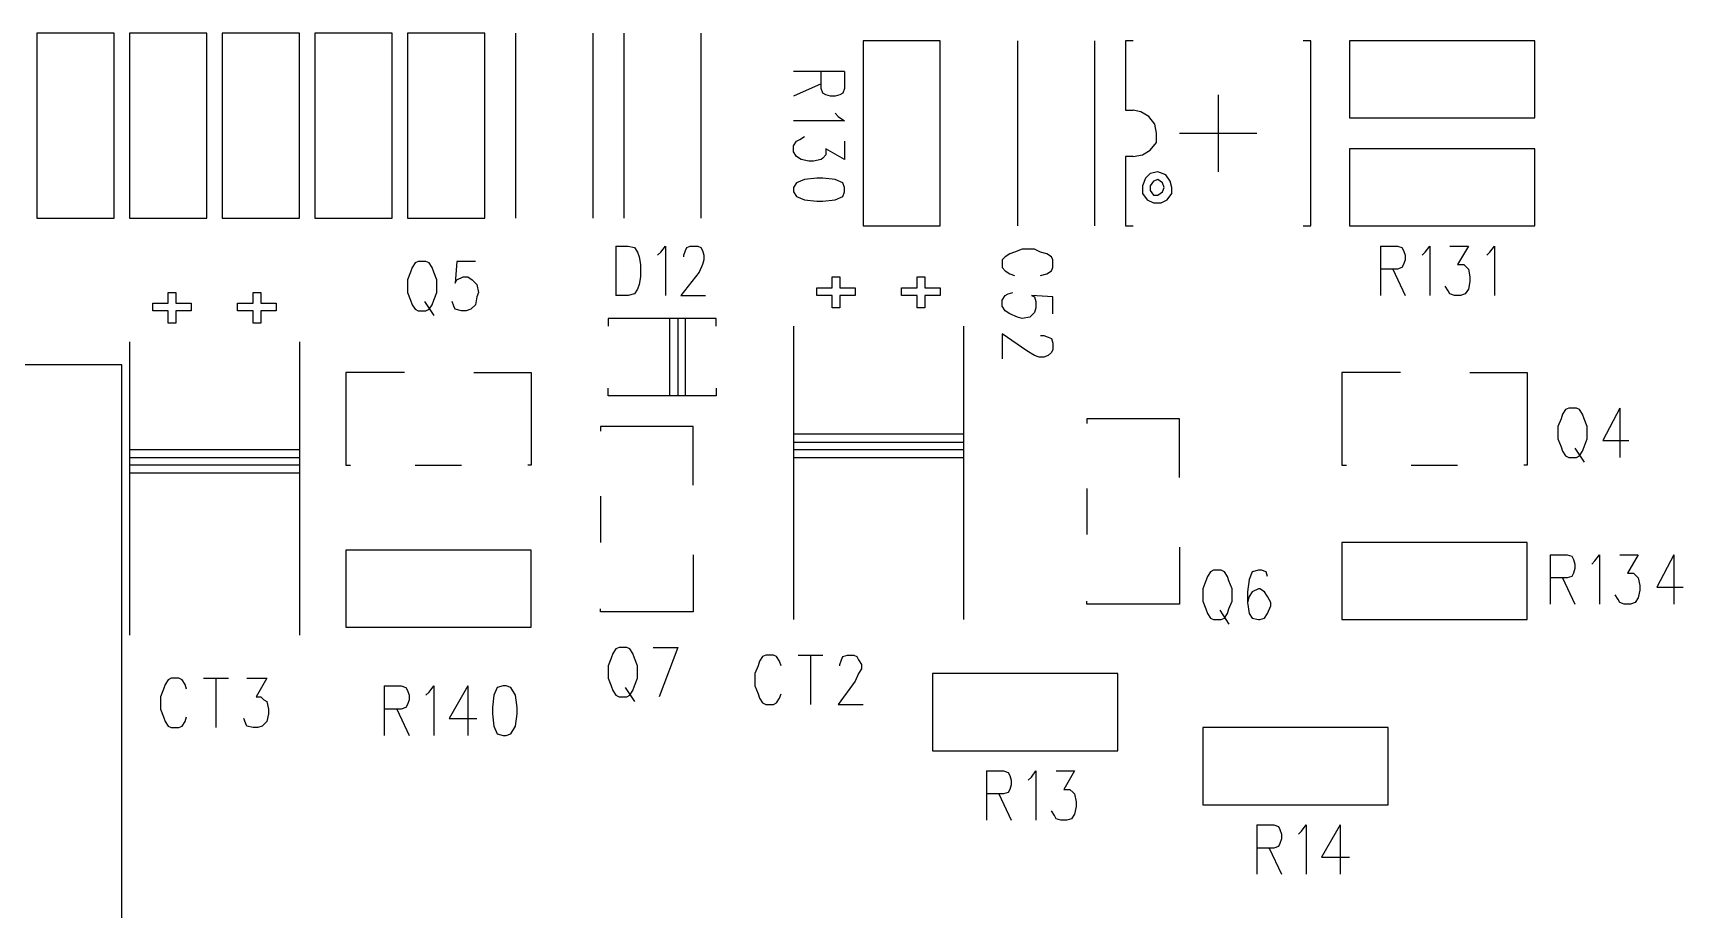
# Model space of a CAD drawing. Extents: x 295 to 953, y 10 to 290.
# Drawn here: x 544.35 to 589.13, y 182.13 to 205.91 of the extents above; entities that cross this region are included whole.
import ezdxf

# ---------------------------------------------------------------- set-up
doc = ezdxf.new("R2010")
doc.units = 0
doc.header["$LTSCALE"] = 5
doc.header["$MEASUREMENT"] = 0
doc.layers.add('SST0126_PHO', color=15, linetype='CONTINUOUS')

msp = doc.modelspace()

# ---------------------------------------------------------------- linework, layer by layer
at = {"layer": 'SST0126_PHO', "color": 7}
for p, q in [((546.549, 205.91), (544.454, 205.91)), ((544.454, 205.91), (544.454, 200.881)), ((546.549, 200.881), (546.549, 205.91)), ((549.064, 205.91), (546.968, 205.91)), ((546.968, 205.91), (546.968, 200.881)), ((549.064, 200.881), (549.064, 205.91)), ((551.579, 205.91), (549.483, 205.91)), ((549.483, 205.91), (549.483, 200.881)), ((551.579, 200.881), (551.579, 205.91)), ((554.093, 205.91), (551.998, 205.91)), ((551.998, 205.91), (551.998, 200.881)), ((554.093, 200.881), (554.093, 205.91)), ((556.608, 205.91), (554.512, 205.91)), ((554.512, 205.91), (554.512, 200.881)), ((556.608, 200.881), (556.608, 205.91)), ((557.446, 205.91), (557.446, 200.881)), ((559.541, 205.91), (559.541, 200.881)), ((560.38, 205.91), (560.38, 200.881)), ((562.475, 205.91), (562.475, 200.881)), ((568.971, 205.701), (566.876, 205.701)), ((566.876, 205.701), (566.876, 200.672)), ((568.971, 200.672), (568.971, 205.701)), ((571.067, 205.701), (571.067, 200.672)), ((573.162, 205.701), (573.162, 200.672)), ((574.21, 205.701), (574, 205.701)), ((574, 205.701), (574, 203.815)), ((579.03, 205.701), (578.82, 205.701)), ((579.03, 200.672), (579.03, 205.701)), ((580.077, 205.701), (580.077, 203.605)), ((585.107, 205.701), (580.077, 205.701)), ((585.107, 203.605), (585.107, 205.701)), ((566.373, 204.863), (564.99, 204.863)), ((565.744, 204.402), (565.744, 204.863)), ((566.373, 204.863), (566.373, 204.402)), ((565.744, 204.527), (564.99, 204.192)), ((565.786, 204.276), (565.744, 204.402)), ((565.87, 204.234), (565.786, 204.276)), ((565.996, 204.192), (565.87, 204.234)), ((566.247, 204.234), (566.121, 204.192)), ((566.331, 204.276), (566.247, 204.234)), ((566.373, 204.402), (566.331, 204.276)), ((576.515, 204.234), (576.515, 202.138)), ((566.121, 204.192), (565.996, 204.192)), ((574, 203.815), (574.21, 203.815)), ((574.42, 203.773), (574.21, 203.815)), ((574.629, 203.647), (574.42, 203.773)), ((566.373, 203.521), (564.99, 203.521)), ((566.121, 203.731), (566.205, 203.647)), ((566.205, 203.647), (566.373, 203.521)), ((574.797, 203.438), (574.629, 203.647)), ((574.839, 203.186), (574.797, 203.438)), ((580.077, 203.605), (585.107, 203.605)), ((564.99, 202.851), (565.074, 202.977)), ((565.074, 202.977), (565.157, 203.019)), ((565.157, 203.019), (565.283, 203.102)), ((566.373, 202.977), (566.373, 202.474)), ((574.671, 202.725), (574.839, 202.935)), ((574.839, 202.935), (574.839, 203.186)), ((575.467, 203.186), (577.563, 203.186)), ((564.99, 202.683), (564.99, 202.851)), ((565.074, 202.558), (564.99, 202.683)), ((565.199, 202.474), (565.074, 202.558)), ((565.409, 202.432), (565.199, 202.474)), ((565.535, 202.432), (565.409, 202.432)), ((565.744, 202.474), (565.535, 202.432)), ((565.786, 202.516), (565.744, 202.474)), ((565.87, 202.599), (565.786, 202.516)), ((566.373, 202.474), (565.87, 202.767)), ((565.87, 202.767), (565.87, 202.599)), ((574.21, 202.558), (574, 202.558)), ((574, 202.558), (574, 200.672)), ((574.21, 202.558), (574.461, 202.599)), ((574.461, 202.599), (574.671, 202.725)), ((580.077, 202.767), (580.077, 200.672)), ((585.107, 202.767), (580.077, 202.767)), ((585.107, 200.672), (585.107, 202.767)), ((565.618, 201.971), (565.283, 201.929)), ((565.786, 201.971), (565.618, 201.971)), ((566.121, 201.929), (565.786, 201.971)), ((574.545, 201.971), (574.461, 201.761)), ((574.671, 202.097), (574.545, 201.971)), ((574.881, 202.138), (574.671, 202.097)), ((575.09, 202.055), (574.881, 202.138)), ((575.216, 201.887), (575.09, 202.055)), ((565.074, 201.845), (564.99, 201.719)), ((564.99, 201.719), (564.99, 201.594)), ((564.99, 201.594), (565.074, 201.468)), ((565.283, 201.929), (565.074, 201.845)), ((566.331, 201.845), (566.121, 201.929)), ((566.373, 201.719), (566.331, 201.845)), ((566.331, 201.468), (566.373, 201.594)), ((566.373, 201.594), (566.373, 201.719)), ((574.461, 201.761), (574.461, 201.552)), ((574.461, 201.552), (574.587, 201.384)), ((574.755, 201.887), (574.671, 201.761)), ((574.671, 201.761), (574.671, 201.636)), ((574.671, 201.636), (574.755, 201.51)), ((574.881, 201.929), (574.755, 201.887)), ((575.006, 201.845), (574.881, 201.929)), ((574.881, 201.51), (575.006, 201.594)), ((575.048, 201.719), (575.006, 201.845)), ((575.006, 201.594), (575.048, 201.719)), ((575.132, 201.384), (575.258, 201.552)), ((575.258, 201.719), (575.216, 201.887)), ((575.258, 201.552), (575.258, 201.719)), ((565.074, 201.468), (565.283, 201.384)), ((565.283, 201.384), (565.618, 201.342)), ((565.618, 201.342), (565.786, 201.342)), ((565.786, 201.342), (566.121, 201.384)), ((566.121, 201.384), (566.331, 201.468)), ((574.587, 201.384), (574.755, 201.3)), ((574.755, 201.51), (574.881, 201.51)), ((574.755, 201.3), (574.964, 201.3)), ((574.964, 201.3), (575.132, 201.384)), ((544.454, 200.881), (546.549, 200.881)), ((546.968, 200.881), (549.064, 200.881)), ((549.483, 200.881), (551.579, 200.881)), ((551.998, 200.881), (554.093, 200.881)), ((554.512, 200.881), (556.608, 200.881)), ((566.876, 200.672), (568.971, 200.672)), ((574, 200.672), (574.21, 200.672)), ((578.82, 200.672), (579.03, 200.672)), ((580.077, 200.672), (585.107, 200.672)), ((560.17, 200.127), (560.505, 200.127)), ((560.17, 200.127), (560.17, 198.786)), ((560.505, 200.127), (560.673, 200.085)), ((560.673, 200.085), (560.757, 199.959)), ((560.757, 199.959), (560.799, 199.833)), ((560.799, 199.833), (560.841, 199.624)), ((561.302, 199.875), (561.385, 199.959)), ((561.385, 199.959), (561.511, 200.127)), ((561.511, 200.127), (561.511, 198.786)), ((562.014, 199.875), (562.056, 200.001)), ((562.014, 199.833), (562.014, 199.875)), ((562.056, 200.001), (562.098, 200.085)), ((562.098, 200.085), (562.182, 200.127)), ((562.182, 200.127), (562.391, 200.127)), ((562.391, 200.127), (562.475, 200.085)), ((562.475, 200.085), (562.517, 200.001)), ((562.517, 200.001), (562.559, 199.875)), ((562.559, 199.75), (562.517, 199.624)), ((562.559, 199.875), (562.559, 199.75)), ((570.731, 199.833), (570.648, 199.75)), ((570.648, 199.75), (570.648, 199.54)), ((570.857, 199.917), (570.731, 199.833)), ((570.983, 199.959), (570.857, 199.917)), ((571.192, 200.043), (570.983, 199.959)), ((571.528, 200.043), (571.192, 200.043)), ((571.695, 199.959), (571.528, 200.043)), ((571.863, 199.917), (571.695, 199.959)), ((571.989, 199.833), (571.863, 199.917)), ((572.031, 199.75), (571.989, 199.833)), ((572.031, 199.54), (572.031, 199.75)), ((580.916, 200.127), (581.377, 200.127)), ((580.916, 200.127), (580.916, 198.786)), ((581.377, 200.127), (581.502, 200.085)), ((581.502, 200.085), (581.544, 200.001)), ((581.544, 200.001), (581.586, 199.875)), ((581.586, 199.75), (581.544, 199.624)), ((581.586, 199.875), (581.586, 199.75)), ((582.047, 199.875), (582.131, 199.959)), ((582.131, 199.959), (582.257, 200.127)), ((582.257, 200.127), (582.257, 198.786)), ((582.802, 200.127), (583.304, 200.127)), ((583.304, 200.127), (583.011, 199.624)), ((583.807, 199.875), (583.891, 199.959)), ((583.891, 199.959), (584.017, 200.127)), ((584.017, 200.127), (584.017, 198.786)), ((554.596, 199.414), (554.512, 199.205)), ((554.638, 199.54), (554.596, 199.414)), ((554.722, 199.666), (554.638, 199.54)), ((554.806, 199.708), (554.722, 199.666)), ((555.015, 199.708), (554.806, 199.708)), ((555.099, 199.666), (555.015, 199.708)), ((555.183, 199.54), (555.099, 199.666)), ((555.225, 199.414), (555.183, 199.54)), ((555.309, 199.205), (555.225, 199.414)), ((555.853, 199.708), (555.811, 199.121)), ((556.356, 199.708), (555.853, 199.708)), ((555.853, 199.205), (556.021, 199.289)), ((556.021, 199.289), (556.147, 199.289)), ((556.147, 199.289), (556.272, 199.205)), ((560.841, 199.289), (560.799, 199.079)), ((560.841, 199.624), (560.841, 199.289)), ((562.433, 199.414), (561.93, 198.786)), ((562.517, 199.624), (562.433, 199.414)), ((566.038, 198.995), (566.038, 199.289)), ((566.038, 199.289), (566.247, 199.289)), ((566.247, 199.289), (566.247, 198.995)), ((568.343, 198.995), (568.343, 199.289)), ((568.343, 199.289), (568.552, 199.289)), ((568.552, 199.289), (568.552, 198.995)), ((570.648, 199.54), (570.731, 199.456)), ((570.731, 199.456), (570.857, 199.372)), ((570.857, 199.372), (570.983, 199.33)), ((571.695, 199.33), (571.863, 199.372)), ((571.863, 199.372), (571.989, 199.456)), ((571.989, 199.456), (572.031, 199.54)), ((581.377, 199.498), (580.916, 199.498)), ((581.251, 199.498), (581.586, 198.786)), ((581.502, 199.54), (581.377, 199.498)), ((581.544, 199.624), (581.502, 199.54)), ((583.011, 199.624), (583.179, 199.624)), ((583.179, 199.624), (583.263, 199.54)), ((583.263, 199.54), (583.304, 199.498)), ((583.304, 199.498), (583.346, 199.289)), ((583.346, 199.289), (583.346, 199.163)), ((548.016, 198.576), (548.016, 198.869)), ((548.016, 198.869), (548.226, 198.869)), ((548.226, 198.869), (548.226, 198.576)), ((550.321, 198.576), (550.321, 198.869)), ((550.321, 198.869), (550.531, 198.869)), ((550.531, 198.869), (550.531, 198.576)), ((554.512, 199.205), (554.512, 198.869)), ((554.512, 198.869), (554.596, 198.66)), ((555.225, 198.66), (555.309, 198.869)), ((555.309, 198.869), (555.309, 199.205)), ((555.811, 199.121), (555.853, 199.205)), ((556.272, 199.205), (556.398, 199.079)), ((556.398, 199.079), (556.44, 198.869)), ((556.44, 198.869), (556.398, 198.744)), ((560.673, 198.828), (560.505, 198.786)), ((560.757, 198.953), (560.673, 198.828)), ((560.799, 199.079), (560.757, 198.953)), ((565.618, 198.786), (565.618, 198.995)), ((565.618, 198.995), (566.038, 198.995)), ((566.247, 198.995), (566.666, 198.995)), ((566.666, 198.995), (566.666, 198.786)), ((567.923, 198.786), (567.923, 198.995)), ((567.923, 198.995), (568.343, 198.995)), ((568.552, 198.995), (568.971, 198.995)), ((568.971, 198.995), (568.971, 198.786)), ((570.731, 198.786), (570.815, 198.828)), ((570.815, 198.828), (570.941, 198.869)), ((582.76, 198.911), (582.676, 199.037)), ((582.802, 198.828), (582.76, 198.911)), ((582.927, 198.786), (582.802, 198.828)), ((583.221, 198.828), (583.095, 198.786)), ((583.304, 198.953), (583.221, 198.828)), ((583.346, 199.163), (583.304, 198.953)), ((547.597, 198.367), (547.597, 198.576)), ((547.597, 198.576), (548.016, 198.576)), ((548.226, 198.576), (548.645, 198.576)), ((548.645, 198.576), (548.645, 198.367)), ((549.902, 198.367), (549.902, 198.576)), ((549.902, 198.576), (550.321, 198.576)), ((550.531, 198.576), (550.95, 198.576)), ((550.95, 198.576), (550.95, 198.367)), ((554.596, 198.66), (554.638, 198.534)), ((554.638, 198.534), (554.722, 198.408)), ((554.722, 198.408), (554.806, 198.367)), ((554.973, 198.618), (555.225, 198.241)), ((555.015, 198.367), (555.099, 198.408)), ((555.099, 198.408), (555.183, 198.534)), ((555.183, 198.534), (555.225, 198.66)), ((555.77, 198.492), (555.728, 198.618)), ((555.811, 198.408), (555.77, 198.492)), ((555.979, 198.367), (555.811, 198.408)), ((556.231, 198.408), (556.105, 198.367)), ((556.356, 198.534), (556.231, 198.408)), ((556.398, 198.744), (556.356, 198.534)), ((560.505, 198.786), (560.17, 198.786)), ((561.93, 198.786), (562.601, 198.786)), ((566.038, 198.786), (565.618, 198.786)), ((566.038, 198.45), (566.038, 198.786)), ((566.247, 198.45), (566.038, 198.45)), ((566.666, 198.786), (566.247, 198.786)), ((566.247, 198.786), (566.247, 198.45)), ((568.343, 198.786), (567.923, 198.786)), ((568.343, 198.45), (568.343, 198.786)), ((568.552, 198.45), (568.343, 198.45)), ((568.971, 198.786), (568.552, 198.786)), ((568.552, 198.786), (568.552, 198.45)), ((570.648, 198.66), (570.731, 198.786)), ((570.648, 198.492), (570.648, 198.66)), ((570.731, 198.367), (570.648, 198.492)), ((572.031, 198.744), (571.444, 198.786)), ((571.444, 198.786), (571.528, 198.744)), ((571.528, 198.744), (571.57, 198.618)), ((571.57, 198.45), (571.528, 198.325)), ((571.57, 198.618), (571.57, 198.45)), ((572.031, 198.283), (572.031, 198.744)), ((583.095, 198.786), (582.927, 198.786)), ((548.016, 198.367), (547.597, 198.367)), ((548.016, 198.031), (548.016, 198.367)), ((548.226, 198.031), (548.016, 198.031)), ((548.645, 198.367), (548.226, 198.367)), ((548.226, 198.367), (548.226, 198.031)), ((550.321, 198.367), (549.902, 198.367)), ((550.321, 198.031), (550.321, 198.367)), ((550.531, 198.031), (550.321, 198.031)), ((550.95, 198.367), (550.531, 198.367)), ((550.531, 198.367), (550.531, 198.031)), ((554.806, 198.367), (555.015, 198.367)), ((556.105, 198.367), (555.979, 198.367)), ((562.894, 198.157), (559.961, 198.157)), ((559.961, 198.157), (559.961, 197.947)), ((561.637, 196.061), (561.637, 198.157)), ((562.056, 198.157), (561.847, 198.157)), ((561.847, 198.157), (561.847, 196.061)), ((562.056, 196.061), (562.056, 198.157)), ((562.894, 197.947), (562.894, 198.157)), ((564.99, 197.947), (564.99, 189.985)), ((569.6, 197.947), (569.6, 189.985)), ((570.857, 198.283), (570.731, 198.367)), ((571.067, 198.199), (570.857, 198.283)), ((571.192, 198.157), (571.067, 198.199)), ((571.402, 198.199), (571.192, 198.157)), ((571.528, 198.325), (571.402, 198.199)), ((546.968, 197.528), (546.968, 189.565)), ((551.579, 197.528), (551.579, 189.565)), ((571.318, 197.277), (570.648, 197.738)), ((570.648, 197.738), (570.648, 197.067)), ((571.695, 197.696), (571.779, 197.696)), ((571.779, 197.696), (571.905, 197.654)), ((571.905, 197.654), (571.989, 197.612)), ((571.989, 197.612), (572.031, 197.486)), ((572.031, 197.486), (572.031, 197.319)), ((571.528, 197.151), (571.318, 197.277)), ((571.653, 197.109), (571.528, 197.151)), ((571.779, 197.109), (571.653, 197.109)), ((571.905, 197.151), (571.779, 197.109)), ((571.989, 197.235), (571.905, 197.151)), ((572.031, 197.319), (571.989, 197.235)), ((546.759, 196.9), (530.414, 196.9)), ((546.759, 180.136), (546.759, 196.9)), ((554.428, 196.69), (552.836, 196.69)), ((552.836, 196.69), (552.836, 194.176)), ((556.314, 196.69), (557.865, 196.69)), ((557.865, 196.69), (557.865, 194.176)), ((581.46, 196.69), (579.868, 196.69)), ((579.868, 196.69), (579.868, 194.176)), ((583.346, 196.69), (584.897, 196.69)), ((584.897, 196.69), (584.897, 194.176)), ((559.961, 196.061), (559.961, 196.271)), ((562.894, 196.271), (562.894, 196.061)), ((562.894, 196.061), (559.961, 196.061)), ((561.847, 196.061), (561.637, 196.061)), ((586.029, 195.726), (585.945, 195.684)), ((586.238, 195.726), (586.029, 195.726)), ((586.322, 195.684), (586.238, 195.726)), ((587.412, 195.726), (586.951, 194.846)), ((587.412, 195.726), (587.412, 194.385)), ((575.467, 195.433), (572.953, 195.433)), ((572.953, 195.433), (572.953, 195.307)), ((575.467, 193.84), (575.467, 195.433)), ((585.819, 195.433), (585.735, 195.223)), ((585.861, 195.559), (585.819, 195.433)), ((585.945, 195.684), (585.861, 195.559)), ((586.406, 195.559), (586.322, 195.684)), ((586.448, 195.433), (586.406, 195.559)), ((586.531, 195.223), (586.448, 195.433)), ((562.266, 195.223), (559.751, 195.223)), ((559.751, 195.223), (559.751, 195.098)), ((562.266, 193.631), (562.266, 195.223)), ((569.6, 195.014), (564.99, 195.014)), ((564.99, 195.014), (564.99, 194.804)), ((564.99, 194.804), (569.6, 194.804)), ((569.6, 194.804), (569.6, 194.595)), ((585.735, 195.223), (585.735, 194.888)), ((585.735, 194.888), (585.819, 194.678)), ((586.448, 194.678), (586.531, 194.888)), ((586.531, 194.888), (586.531, 195.223)), ((586.951, 194.846), (587.663, 194.846)), ((551.579, 194.595), (546.968, 194.595)), ((546.968, 194.595), (546.968, 194.385)), ((546.968, 194.385), (551.579, 194.385)), ((551.579, 194.385), (551.579, 194.176)), ((569.6, 194.595), (564.99, 194.595)), ((564.99, 194.595), (564.99, 194.385)), ((564.99, 194.385), (569.6, 194.385)), ((585.819, 194.678), (585.861, 194.553)), ((585.861, 194.553), (585.945, 194.427)), ((585.945, 194.427), (586.029, 194.385)), ((586.029, 194.385), (586.238, 194.385)), ((586.196, 194.637), (586.448, 194.259)), ((586.238, 194.385), (586.322, 194.427)), ((586.322, 194.427), (586.406, 194.553)), ((586.406, 194.553), (586.448, 194.678)), ((551.579, 194.176), (546.968, 194.176)), ((546.968, 194.176), (546.968, 193.966)), ((546.968, 193.966), (551.579, 193.966)), ((552.836, 194.176), (552.962, 194.176)), ((554.722, 194.176), (555.979, 194.176)), ((557.865, 194.176), (557.781, 194.176)), ((579.868, 194.176), (579.994, 194.176)), ((581.754, 194.176), (583.011, 194.176)), ((584.897, 194.176), (584.813, 194.176)), ((572.953, 193.547), (572.953, 192.29)), ((559.751, 193.337), (559.751, 192.08)), ((557.865, 191.87), (552.836, 191.87)), ((552.836, 191.87), (552.836, 189.775)), ((557.865, 189.775), (557.865, 191.87)), ((562.266, 191.745), (562.266, 190.194)), ((575.467, 191.954), (575.467, 190.404)), ((584.897, 192.08), (579.868, 192.08)), ((579.868, 192.08), (579.868, 189.985)), ((584.897, 189.985), (584.897, 192.08)), ((585.526, 191.745), (585.987, 191.745)), ((585.526, 191.745), (585.526, 190.404)), ((585.987, 191.745), (586.112, 191.703)), ((586.112, 191.703), (586.154, 191.619)), ((586.741, 191.577), (586.867, 191.745)), ((586.867, 191.745), (586.867, 190.404)), ((587.412, 191.745), (587.915, 191.745)), ((587.915, 191.745), (587.621, 191.242)), ((588.878, 191.745), (588.417, 190.865)), ((588.878, 191.745), (588.878, 190.404)), ((576.305, 191.284), (576.222, 191.158)), ((576.389, 191.326), (576.305, 191.284)), ((576.599, 191.326), (576.389, 191.326)), ((576.683, 191.284), (576.599, 191.326)), ((576.766, 191.158), (576.683, 191.284)), ((577.437, 191.284), (577.353, 191.074)), ((577.605, 191.326), (577.437, 191.284)), ((577.688, 191.326), (577.605, 191.326)), ((577.814, 191.284), (577.688, 191.326)), ((577.856, 191.158), (577.814, 191.284)), ((586.154, 191.242), (586.112, 191.158)), ((586.154, 191.619), (586.196, 191.493)), ((586.196, 191.368), (586.154, 191.242)), ((586.196, 191.493), (586.196, 191.368)), ((586.657, 191.493), (586.741, 191.577)), ((587.621, 191.242), (587.789, 191.242)), ((587.789, 191.242), (587.873, 191.158)), ((576.18, 191.032), (576.096, 190.823)), ((576.096, 190.823), (576.096, 190.487)), ((576.222, 191.158), (576.18, 191.032)), ((576.808, 191.032), (576.766, 191.158)), ((576.892, 190.823), (576.808, 191.032)), ((576.892, 190.487), (576.892, 190.823)), ((577.353, 191.074), (577.311, 190.739)), ((577.605, 190.823), (577.437, 190.739)), ((577.647, 190.823), (577.605, 190.823)), ((577.772, 190.739), (577.647, 190.823)), ((585.987, 191.116), (585.526, 191.116)), ((585.861, 191.116), (586.196, 190.404)), ((586.112, 191.158), (585.987, 191.116)), ((587.873, 191.158), (587.915, 191.116)), ((587.915, 191.116), (587.956, 190.907)), ((587.956, 190.781), (587.915, 190.571)), ((587.956, 190.907), (587.956, 190.781)), ((588.417, 190.865), (589.13, 190.865)), ((572.953, 190.404), (572.953, 190.487)), ((575.467, 190.404), (572.953, 190.404)), ((576.096, 190.487), (576.18, 190.278)), ((576.808, 190.278), (576.892, 190.487)), ((577.311, 190.739), (577.311, 190.446)), ((577.353, 190.613), (577.311, 190.446)), ((577.311, 190.446), (577.353, 190.152)), ((577.437, 190.739), (577.353, 190.613)), ((577.856, 190.613), (577.772, 190.739)), ((577.94, 190.446), (577.856, 190.613)), ((577.856, 190.152), (577.94, 190.362)), ((577.94, 190.362), (577.94, 190.446)), ((587.37, 190.529), (587.286, 190.655)), ((587.412, 190.446), (587.37, 190.529)), ((587.537, 190.404), (587.412, 190.446)), ((587.705, 190.404), (587.537, 190.404)), ((587.831, 190.446), (587.705, 190.404)), ((587.915, 190.571), (587.831, 190.446)), ((559.751, 190.194), (559.751, 190.278)), ((562.266, 190.194), (559.751, 190.194)), ((576.18, 190.278), (576.222, 190.152)), ((576.222, 190.152), (576.305, 190.026)), ((576.305, 190.026), (576.389, 189.985)), ((576.389, 189.985), (576.599, 189.985)), ((576.557, 190.236), (576.808, 189.859)), ((576.599, 189.985), (576.683, 190.026)), ((576.683, 190.026), (576.766, 190.152)), ((576.766, 190.152), (576.808, 190.278)), ((577.353, 190.152), (577.437, 190.026)), ((577.437, 190.026), (577.605, 189.985)), ((577.605, 189.985), (577.647, 189.985)), ((577.647, 189.985), (577.772, 190.026)), ((577.772, 190.026), (577.856, 190.152)), ((579.868, 189.985), (584.897, 189.985)), ((552.836, 189.775), (557.865, 189.775)), ((560.086, 189.063), (560.044, 188.937)), ((560.17, 189.188), (560.086, 189.063)), ((560.254, 189.23), (560.17, 189.188)), ((560.463, 189.23), (560.254, 189.23)), ((560.547, 189.188), (560.463, 189.23)), ((560.631, 189.063), (560.547, 189.188)), ((560.673, 188.937), (560.631, 189.063)), ((561.176, 189.23), (561.847, 189.23)), ((561.847, 189.23), (561.344, 187.889)), ((564.152, 188.979), (564.068, 188.853)), ((564.235, 189.021), (564.152, 188.979)), ((564.445, 189.021), (564.235, 189.021)), ((564.529, 188.979), (564.445, 189.021)), ((564.613, 188.853), (564.529, 188.979)), ((565.115, 189.021), (565.786, 189.021)), ((565.451, 189.021), (565.451, 187.679)), ((566.289, 188.895), (566.331, 188.979)), ((566.331, 188.979), (566.457, 189.021)), ((566.457, 189.021), (566.624, 189.021)), ((566.624, 189.021), (566.708, 188.979)), ((566.708, 188.979), (566.75, 188.895)), ((560.044, 188.937), (559.961, 188.727)), ((559.961, 188.727), (559.961, 188.392)), ((560.757, 188.727), (560.673, 188.937)), ((560.757, 188.392), (560.757, 188.727)), ((564.026, 188.727), (563.942, 188.518)), ((564.068, 188.853), (564.026, 188.727)), ((564.654, 188.727), (564.613, 188.853)), ((566.247, 188.769), (566.289, 188.895)), ((566.247, 188.727), (566.247, 188.769)), ((566.75, 188.895), (566.834, 188.769)), ((566.834, 188.643), (566.75, 188.518)), ((566.834, 188.769), (566.834, 188.643)), ((547.89, 188.099), (547.807, 187.889)), ((547.932, 188.224), (547.89, 188.099)), ((548.016, 188.35), (547.932, 188.224)), ((548.1, 188.392), (548.016, 188.35)), ((548.31, 188.392), (548.1, 188.392)), ((548.393, 188.35), (548.31, 188.392)), ((548.477, 188.224), (548.393, 188.35)), ((548.519, 188.099), (548.477, 188.224)), ((548.98, 188.392), (549.651, 188.392)), ((549.315, 188.392), (549.315, 187.051)), ((550.154, 188.392), (550.698, 188.392)), ((550.698, 188.392), (550.405, 187.889)), ((553.884, 188.182), (554.345, 188.182)), ((553.884, 188.182), (553.884, 186.841)), ((554.345, 188.182), (554.47, 188.141)), ((554.47, 188.141), (554.512, 188.057)), ((555.099, 188.015), (555.225, 188.182)), ((555.225, 188.182), (555.225, 186.841)), ((556.147, 188.182), (555.644, 187.302)), ((556.147, 188.182), (556.147, 186.841)), ((556.943, 188.141), (556.859, 187.931)), ((557.111, 188.182), (556.943, 188.141)), ((557.194, 188.182), (557.111, 188.182)), ((557.32, 188.141), (557.194, 188.182)), ((557.446, 187.931), (557.32, 188.141)), ((559.961, 188.392), (560.044, 188.182)), ((560.044, 188.182), (560.086, 188.057)), ((560.422, 188.141), (560.673, 187.763)), ((560.631, 188.057), (560.673, 188.182)), ((560.673, 188.182), (560.757, 188.392)), ((563.942, 188.518), (563.942, 188.182)), ((563.942, 188.182), (564.026, 187.973)), ((566.666, 188.308), (566.205, 187.679)), ((566.75, 188.518), (566.666, 188.308)), ((568.762, 188.518), (568.762, 186.422)), ((573.791, 188.518), (568.762, 188.518)), ((573.791, 186.422), (573.791, 188.518)), ((547.807, 187.889), (547.807, 187.554)), ((550.405, 187.889), (550.531, 187.889)), ((550.531, 187.889), (550.615, 187.805)), ((550.615, 187.805), (550.698, 187.763)), ((550.698, 187.763), (550.74, 187.554)), ((554.512, 187.679), (554.47, 187.596)), ((554.512, 188.057), (554.554, 187.931)), ((554.554, 187.805), (554.512, 187.679)), ((554.554, 187.931), (554.554, 187.805)), ((555.015, 187.931), (555.099, 188.015)), ((556.859, 187.931), (556.817, 187.596)), ((557.488, 187.596), (557.446, 187.931)), ((560.086, 188.057), (560.17, 187.931)), ((560.17, 187.931), (560.254, 187.889)), ((560.254, 187.889), (560.463, 187.889)), ((560.463, 187.889), (560.547, 187.931)), ((560.547, 187.931), (560.631, 188.057)), ((564.026, 187.973), (564.068, 187.847)), ((564.068, 187.847), (564.152, 187.721)), ((564.152, 187.721), (564.235, 187.679)), ((564.235, 187.679), (564.445, 187.679)), ((564.445, 187.679), (564.529, 187.721)), ((564.529, 187.721), (564.613, 187.847)), ((564.613, 187.847), (564.654, 187.973)), ((566.205, 187.679), (566.876, 187.679)), ((547.807, 187.554), (547.89, 187.344)), ((547.89, 187.344), (547.932, 187.218)), ((547.932, 187.218), (548.016, 187.093)), ((548.393, 187.093), (548.477, 187.218)), ((548.477, 187.218), (548.519, 187.344)), ((550.112, 187.177), (550.07, 187.302)), ((550.698, 187.218), (550.573, 187.093)), ((550.74, 187.428), (550.698, 187.218)), ((550.74, 187.554), (550.74, 187.428)), ((554.345, 187.554), (553.884, 187.554)), ((554.219, 187.554), (554.554, 186.841)), ((554.47, 187.596), (554.345, 187.554)), ((555.644, 187.302), (556.398, 187.302)), ((556.817, 187.596), (556.817, 187.428)), ((556.817, 187.428), (556.859, 187.093)), ((557.446, 187.093), (557.488, 187.428)), ((557.488, 187.428), (557.488, 187.596)), ((548.016, 187.093), (548.1, 187.051)), ((548.1, 187.051), (548.31, 187.051)), ((548.31, 187.051), (548.393, 187.093)), ((550.154, 187.093), (550.112, 187.177)), ((550.321, 187.051), (550.154, 187.093)), ((550.447, 187.051), (550.321, 187.051)), ((550.573, 187.093), (550.447, 187.051)), ((556.859, 187.093), (556.943, 186.883)), ((556.943, 186.883), (557.111, 186.841)), ((557.111, 186.841), (557.194, 186.841)), ((557.194, 186.841), (557.32, 186.883)), ((557.32, 186.883), (557.446, 187.093)), ((576.096, 187.051), (576.096, 184.955)), ((581.125, 187.051), (576.096, 187.051)), ((581.125, 184.955), (581.125, 187.051)), ((568.762, 186.422), (573.791, 186.422)), ((570.229, 185.877), (570.69, 185.877)), ((570.229, 185.877), (570.229, 184.536)), ((570.69, 185.877), (570.815, 185.835)), ((571.444, 185.71), (571.57, 185.877)), ((571.57, 185.877), (571.57, 184.536)), ((572.114, 185.877), (572.617, 185.877)), ((572.617, 185.877), (572.324, 185.374)), ((570.815, 185.835), (570.857, 185.752)), ((570.857, 185.752), (570.899, 185.626)), ((570.899, 185.5), (570.857, 185.374)), ((570.899, 185.626), (570.899, 185.5)), ((571.36, 185.626), (571.444, 185.71)), ((570.69, 185.249), (570.229, 185.249)), ((570.564, 185.249), (570.899, 184.536)), ((570.815, 185.291), (570.69, 185.249)), ((570.857, 185.374), (570.815, 185.291)), ((572.324, 185.374), (572.492, 185.374)), ((572.492, 185.374), (572.575, 185.291)), ((572.575, 185.291), (572.617, 185.249)), ((572.617, 185.249), (572.659, 185.039)), ((572.659, 185.039), (572.659, 184.913)), ((576.096, 184.955), (581.125, 184.955)), ((572.073, 184.662), (571.989, 184.788)), ((572.114, 184.578), (572.073, 184.662)), ((572.24, 184.536), (572.114, 184.578)), ((572.408, 184.536), (572.24, 184.536)), ((572.534, 184.578), (572.408, 184.536)), ((572.617, 184.704), (572.534, 184.578)), ((572.659, 184.913), (572.617, 184.704)), ((577.563, 184.411), (578.024, 184.411)), ((577.563, 184.411), (577.563, 183.069)), ((578.024, 184.411), (578.149, 184.369)), ((578.149, 184.369), (578.191, 184.285)), ((578.191, 184.285), (578.233, 184.159)), ((578.233, 184.159), (578.233, 184.033)), ((578.694, 184.159), (578.778, 184.243)), ((578.778, 184.243), (578.904, 184.411)), ((578.904, 184.411), (578.904, 183.069)), ((579.826, 184.411), (579.323, 183.53)), ((579.826, 184.411), (579.826, 183.069)), ((578.024, 183.782), (577.563, 183.782)), ((577.898, 183.782), (578.233, 183.069)), ((578.149, 183.824), (578.024, 183.782)), ((578.191, 183.908), (578.149, 183.824)), ((578.233, 184.033), (578.191, 183.908)), ((579.323, 183.53), (580.077, 183.53))]:
    msp.add_line(p, q, dxfattribs=at)

doc.saveas('drawing.dxf')
